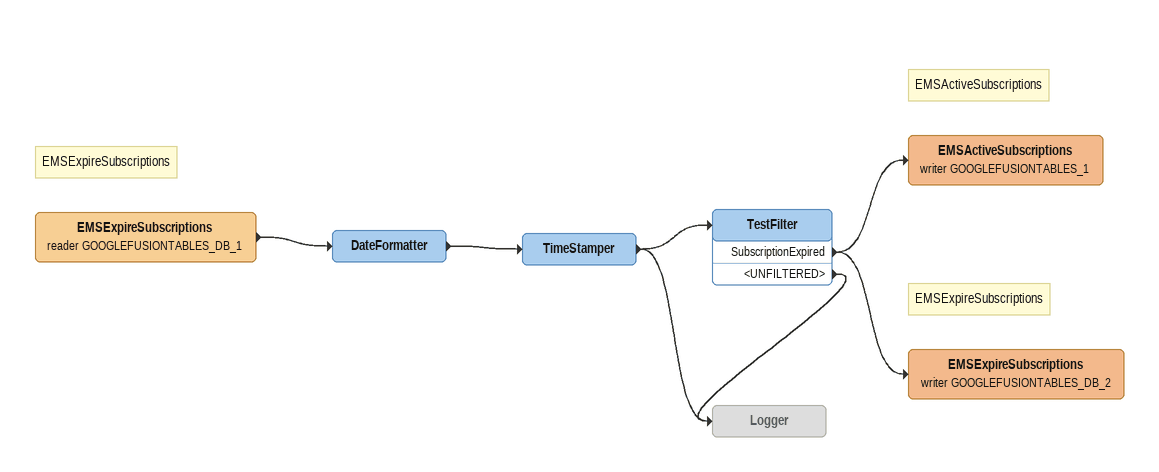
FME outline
Note: EMSExpireSubscriptions
EMSExpireSubscriptions (reader GOOGLEFUSIONTABLES_DB_1)
    -> DateFormatter
DateFormatter
    -> TimeStamper
TimeStamper
    -> TestFilter
    -> Logger
TestFilter
    SubscriptionExpired -> EMSActiveSubscriptions (writer GOOGLEFUSIONTABLES_1)
    <UNFILTERED> -> Logger
    SubscriptionExpired -> EMSExpireSubscriptions (writer GOOGLEFUSIONTABLES_DB_2)
Note: EMSActiveSubscriptions
EMSActiveSubscriptions (writer GOOGLEFUSIONTABLES_1)
Note: EMSExpireSubscriptions
EMSExpireSubscriptions (writer GOOGLEFUSIONTABLES_DB_2)
Logger [off]
